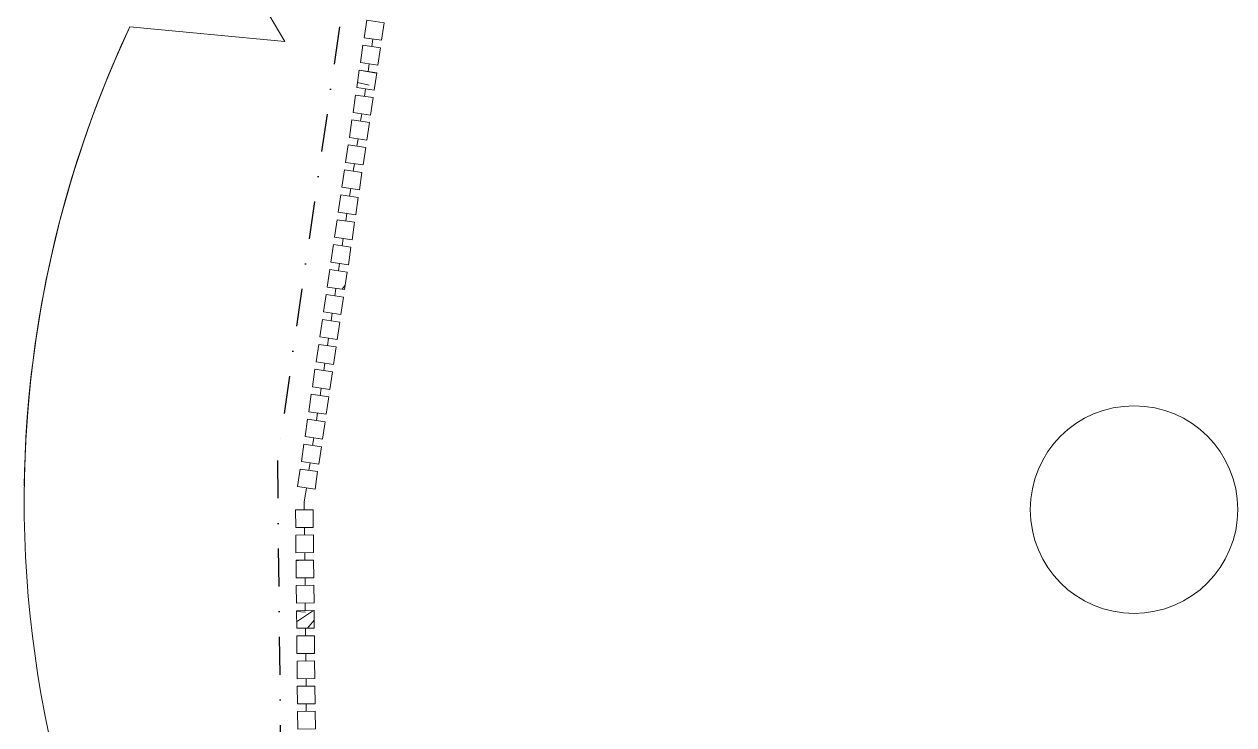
# Model space of a CAD drawing. Header units: millimetres. Extents: x -39027 to 364494, y -35256 to 94895.
# Drawn here: x 201570 to 203969, y 82914 to 84304 of the extents above; entities that cross this region are included whole.
import ezdxf

# ---------------------------------------------------------------- set-up
doc = ezdxf.new("R2010")
doc.units = ezdxf.units.MM
doc.header["$LTSCALE"] = 25
doc.linetypes.add('BG_Dash Dot 3mm', pattern=[7, 3, -2, 0, -2])
for name, color, linetype, lineweight in [('A-DETL-MBND', 4, 'Continuous', 13), ('A-GLAZ-CWMG', 3, 'Continuous', 5), ('C-PROP-LINE', 91, 'BG_Dash Dot 3mm', 25), ('L-PLNT', 71, 'Continuous', 5)]:
    doc.layers.add(name, color=color, linetype=linetype, lineweight=lineweight)

# ---------------------------------------------------------------- blocks, each defined once
blk = doc.blocks.new('Rectangular Mullion - 35mm Timber Batten_Black_-V367-PROPOSED ROOF PLAN')
at = {"layer": 'A-DETL-MBND', "lineweight": 5}
for p, q in [((-17.5, -17.5), (-17.5, 17.5)), ((-17.5, 17.5), (17.5, 17.5)), ((17.5, 17.5), (17.5, -17.5)), ((17.5, -17.5), (-17.5, -17.5))]:
    blk.add_line(p, q, dxfattribs=at)
blk = doc.blocks.new('Rectangular Mullion - 35mm Timber Batten_Black_-V368-PROPOSED ROOF PLAN')
at = {"layer": 'A-DETL-MBND', "lineweight": 5}
for p, q in [((-17.5, -17.5), (-17.5, 17.5)), ((-17.5, 17.5), (17.5, 17.5)), ((17.5, 17.5), (17.5, -17.5)), ((17.5, -17.5), (-17.5, -17.5))]:
    blk.add_line(p, q, dxfattribs=at)
blk = doc.blocks.new('Rectangular Mullion - 35mm Timber Batten_Black_-V369-PROPOSED ROOF PLAN')
at = {"layer": 'A-DETL-MBND', "lineweight": 5}
h = blk.add_hatch(dxfattribs=at)
h.set_pattern_fill('FP_144', color=256, style=0, pattern_type=2)
h.set_pattern_definition([(266.341, (40592.53, -2163.78), (800.35515, 11193.51029), [122.343, -12111.918]), (250.267, (40584.72, -2285.88), (-1225.2348, -4005.8898), [155.42, -5025.186]), (216.577, (40532.25, -2432.2), (-148.824, -1005.042), [114.947, -1321.893]), (214.73, (40439.94, -2500.667), (-17106.23859, -11914.54547), [222.826, -22059.793]), (248.583, (40256.81, -2627.61), (3491.18982, 8692.14363), [135.552, -13419.579]), (261.577, (40207.3, -2753.8), (856.217, -1153.865), [254, -762]), (271.04, (40170.1, -3005.06), (73.0202, 5180.0897), [123.6, -6056.485]), (267.288, (40321.17, -2123.6), (536.27333, 9184.62778), [102.107, -10108.567]), (261.577, (40316.3, -2225.6), (856.217, -1153.865), [152.4, -863.6]), (233.276, (40294.01, -2376.35), (-7557.0411, -10244.7698), [150.01, -14851.05]), (209.452, (40204.31, -2496.59), (5708.12837, 3120.86007), [231.684, -11352.499]), (222.288, (40002.57, -2610.51), (-5821.9113, -5391.93566), [144.401, -14295.673]), (255.237, (39895.75, -2707.67), (-1978.6154, -7948.6926), [184.006, -9016.265]), (273.466, (39848.86, -2885.6), (-827.214034, 14523.367186), [197.272, -19529.88]), (268.287, (40009.605, -2077.47), (-215.68885, -9197.74285), [173.911, -17217.207]), (258.211, (40004.406, -2251.3), (-3269.287435, -15956.238866), [173.019, -17128.838]), (227.887, (39969.06, -2420.67), (1720.7606, 1483.329), [183.162, -3480.078]), (214.088, (39846.23, -2556.545), (-12473.64807, -8516.84701), [165.393, -16373.889]), (246.646, (39709.254, -2649.24), (-4531.93803, -10660.90088), [157.726, -15614.836]), (261.577, (39646.7, -2794), (856.217, -1153.865), [121.92, -894.08]), (274.572, (39628.87, -2914.65), (822.55, -9330.87235), [135.552, -13419.579]), (261.577, (40717.3, -2500.6), (856.217, -1153.865), [3.353, -1012.647]), (38.425, (40545.66, -2619.03), (-16360.42564, -12919.60778), [222.826, -22059.793]), (55.012, (39715.2, -2331.73), (409.3603, 1377.293), [90.874, -2180.97]), (73.447, (39767.3, -2257.28), (1622.5148, 5963.29734), [143.684, -7040.52]), (104.776, (39808.23, -2119.55), (-1523.99194, 5254.79543), [77.377, -7660.25]), (235.012, (40545.66, -2619.03), (-409.3603, -1377.293), [113.592, -2158.253]), (254.867, (40480.526, -2712.09), (2459.07551, 8865.54808), [173.911, -17217.207]), (271.702, (40435.126, -2879.973), (556.62879, -17530.04433), [288.98, -28609.032]), (271.882, (40703.08, -2180.15), (293.76446, -6173.1013), [113.592, -11245.633]), (246.053, (40706.814, -2293.685), (4751.57211, 10564.840294), [189.804, -18790.642]), (218.698, (40629.774, -2467.15), (14061.71877, 11196.616475), [194.107, -19216.546]), (226.882, (40478.284, -2588.51), (-8429.69166, -9096.50711), [160.644, -15903.726]), (252.115, (40368.48, -2705.77), (-1431.2179, -4978.98346), [185.403, -5994.684]), (268.159, (40311.545, -2882.216), (597.50434, 17380.851105), [265.913, -26325.352]), (269.707, (40451.82, -2142.95), (175.27726, 6177.60044), [143.684, -7040.52]), (250.267, (40451.09, -2286.63), (-1225.2348, -4005.8898), [155.42, -5025.186]), (219.067, (40398.615, -2432.92), (11766.06627, 9470.38879), [165.393, -16373.889]), (216.577, (40270.2, -2537.16), (-148.824, -1005.042), [186.79, -1250.052]), (244.223, (40120.2, -2648.47), (6064.02478, 12417.52632), [170.313, -16860.951]), (264.944, (40046.136, -2801.83), (1494.8466, 16218.97755), [173.019, -17128.838]), (278.68, (40030.89, -2974.18), (1674.61838, -10474.3291), [138.191, -13680.903]), (270.323, (40200.56, -2105.744), (117.74155, -7183.24039), [133.633, -13229.76]), (246.646, (40201.32, -2239.376), (-4531.93803, -10660.90088), [157.726, -15614.836]), (229.572, (40138.79, -2384.18), (3923.1723, 4439.07887), [191.7, -9393.227]), (211.678, (40014.477, -2530.104), (14745.53978, 9051.148527), [252.369, -24984.547]), (245.632, (39799.71, -2662.64), (1854.5615, 3756.18874), [147.932, -7248.66]), (267.586, (39738.67, -2797.39), (-376.933724, -10203.713734), [194.107, -19216.546]), (284.776, (39730.5, -2991.32), (1523.99194, -5254.79543), [77.377, -7660.25]), (271.04, (39899.05, -2061.1), (73.0202, 5180.0897), [123.6, -6056.485]), (251.569, (39901.29, -2184.68), (-3535.47554, -10795.01811), [175.389, -17363.491]), (224.172, (39845.84, -2351.07), (-11918.88537, -11645.472246), [217.433, -21525.916]), (232.523, (40694.93, -2651.4), (-4905.2344, -6560.1315), [104.603, -10355.757]), (250.793, (40631.283, -2734.415), (5485.98425, 15602.9421), [217.196, -21502.404]), (268.702, (40559.83, -2939.52), (288.70238, 7178.40216), [245.738, -7945.516])])
h.paths.add_polyline_path([(17.5, -17.5), (-17.5, -17.5), (-17.5, 17.5), (17.5, 17.5)], flags=0)
for p, q in [((-17.5, -17.5), (-17.5, 17.5)), ((-17.5, 17.5), (17.5, 17.5)), ((17.5, 17.5), (17.5, -17.5)), ((17.5, -17.5), (-17.5, -17.5))]:
    blk.add_line(p, q, dxfattribs=at)
blk = doc.blocks.new('Rectangular Mullion - 35mm Timber Batten_Black_-V370-PROPOSED ROOF PLAN')
at = {"layer": 'A-DETL-MBND', "lineweight": 5}
for p, q in [((-17.5, -17.5), (-17.5, 17.5)), ((-17.5, 17.5), (17.5, 17.5)), ((17.5, 17.5), (17.5, -17.5)), ((17.5, -17.5), (-17.5, -17.5))]:
    blk.add_line(p, q, dxfattribs=at)
blk = doc.blocks.new('Rectangular Mullion - 35mm Timber Batten_Black_-V371-PROPOSED ROOF PLAN')
at = {"layer": 'A-DETL-MBND', "lineweight": 5}
for p, q in [((-17.5, -17.5), (-17.5, 17.5)), ((-17.5, 17.5), (17.5, 17.5)), ((17.5, 17.5), (17.5, -17.5)), ((17.5, -17.5), (-17.5, -17.5))]:
    blk.add_line(p, q, dxfattribs=at)
blk = doc.blocks.new('Rectangular Mullion - 35mm Timber Batten_Black_-V372-PROPOSED ROOF PLAN')
at = {"layer": 'A-DETL-MBND', "lineweight": 5}
for p, q in [((-17.5, -17.5), (-17.5, 17.5)), ((-17.5, 17.5), (17.5, 17.5)), ((17.5, 17.5), (17.5, -17.5)), ((17.5, -17.5), (-17.5, -17.5))]:
    blk.add_line(p, q, dxfattribs=at)
blk = doc.blocks.new('Rectangular Mullion - 35mm Timber Batten_Black_-V373-PROPOSED ROOF PLAN')
at = {"layer": 'A-DETL-MBND', "lineweight": 5}
for p, q in [((-17.5, -17.5), (-17.5, 17.5)), ((-17.5, 17.5), (17.5, 17.5)), ((17.5, 17.5), (17.5, -17.5)), ((17.5, -17.5), (-17.5, -17.5))]:
    blk.add_line(p, q, dxfattribs=at)
blk = doc.blocks.new('Rectangular Mullion - 35mm Timber Batten_Black_-V374-PROPOSED ROOF PLAN')
at = {"layer": 'A-DETL-MBND', "lineweight": 5}
for p, q in [((-17.5, -17.5), (-17.5, 17.5)), ((-17.5, 17.5), (17.5, 17.5)), ((17.5, 17.5), (17.5, -17.5)), ((17.5, -17.5), (-17.5, -17.5))]:
    blk.add_line(p, q, dxfattribs=at)
blk = doc.blocks.new('Rectangular Mullion - 35mm Timber Batten_Black_-V375-PROPOSED ROOF PLAN')
at = {"layer": 'A-DETL-MBND', "lineweight": 5}
for p, q in [((-17.5, -17.5), (-17.5, 17.5)), ((-17.5, 17.5), (17.5, 17.5)), ((17.5, 17.5), (17.5, -17.5)), ((17.5, -17.5), (-17.5, -17.5))]:
    blk.add_line(p, q, dxfattribs=at)
blk = doc.blocks.new('Rectangular Mullion - 35mm Timber Batten_Black_-V376-PROPOSED ROOF PLAN')
at = {"layer": 'A-DETL-MBND', "lineweight": 5}
for p, q in [((-17.5, -17.5), (-17.5, 17.5)), ((-17.5, 17.5), (17.5, 17.5)), ((17.5, 17.5), (17.5, -17.5)), ((17.5, -17.5), (-17.5, -17.5))]:
    blk.add_line(p, q, dxfattribs=at)
blk = doc.blocks.new('Rectangular Mullion - 35mm Timber Batten_Black_-V377-PROPOSED ROOF PLAN')
at = {"layer": 'A-DETL-MBND', "lineweight": 5}
h = blk.add_hatch(dxfattribs=at)
h.set_pattern_fill('FP_149', color=256, style=0, pattern_type=2)
h.set_pattern_definition([(266.341, (40192.53, -2163.78), (800.35515, 11193.51029), [122.343, -12111.918]), (250.267, (40184.72, -2285.88), (-1225.2348, -4005.8898), [155.42, -5025.186]), (216.577, (40132.25, -2432.2), (-148.824, -1005.042), [114.947, -1321.893]), (214.73, (40039.94, -2500.667), (-17106.23859, -11914.54547), [222.826, -22059.793]), (248.583, (39856.81, -2627.61), (3491.18982, 8692.14363), [135.552, -13419.579]), (261.577, (39807.3, -2753.8), (856.217, -1153.865), [254, -762]), (271.04, (39770.1, -3005.06), (73.0202, 5180.0897), [123.6, -6056.485]), (267.288, (39921.17, -2123.6), (536.27333, 9184.62778), [102.107, -10108.567]), (261.577, (39916.3, -2225.6), (856.217, -1153.865), [152.4, -863.6]), (233.276, (39894.01, -2376.35), (-7557.0411, -10244.7698), [150.01, -14851.05]), (209.452, (39804.31, -2496.59), (5708.12837, 3120.86007), [231.684, -11352.5]), (222.288, (39602.57, -2610.51), (-5821.9113, -5391.93566), [144.401, -14295.673]), (255.237, (39495.75, -2707.67), (-1978.6154, -7948.6926), [184.006, -9016.265]), (273.466, (39448.86, -2885.6), (-827.214034, 14523.367186), [197.272, -19529.88]), (268.287, (39609.605, -2077.47), (-215.68885, -9197.74285), [173.911, -17217.207]), (258.211, (39604.406, -2251.3), (-3269.287435, -15956.238866), [173.019, -17128.838]), (227.887, (39569.06, -2420.67), (1720.7606, 1483.329), [183.162, -3480.078]), (214.088, (39446.23, -2556.545), (-12473.64807, -8516.84701), [165.393, -16373.889]), (246.646, (39309.254, -2649.24), (-4531.93803, -10660.90088), [157.726, -15614.836]), (261.577, (39246.7, -2794), (856.217, -1153.865), [121.92, -894.08]), (274.572, (39228.87, -2914.65), (822.55, -9330.87235), [135.552, -13419.579]), (261.577, (40317.3, -2500.6), (856.217, -1153.865), [3.353, -1012.647]), (38.425, (40145.66, -2619.03), (-16360.42564, -12919.60778), [222.826, -22059.793]), (55.012, (39315.2, -2331.73), (409.3603, 1377.293), [90.874, -2180.97]), (73.447, (39367.3, -2257.28), (1622.5148, 5963.29734), [143.684, -7040.52]), (104.776, (39408.23, -2119.55), (-1523.99194, 5254.79543), [77.377, -7660.25]), (235.012, (40145.66, -2619.03), (-409.3603, -1377.293), [113.592, -2158.253]), (254.867, (40080.526, -2712.09), (2459.07551, 8865.54808), [173.911, -17217.207]), (271.702, (40035.126, -2879.973), (556.62879, -17530.04433), [288.98, -28609.032]), (271.882, (40303.08, -2180.15), (293.76446, -6173.1013), [113.592, -11245.633]), (246.053, (40306.814, -2293.685), (4751.57211, 10564.840294), [189.804, -18790.642]), (218.698, (40229.774, -2467.15), (14061.71877, 11196.616475), [194.107, -19216.546]), (226.882, (40078.284, -2588.51), (-8429.69166, -9096.50711), [160.644, -15903.726]), (252.115, (39968.48, -2705.77), (-1431.2179, -4978.98346), [185.403, -5994.684]), (268.159, (39911.545, -2882.216), (597.50434, 17380.851105), [265.913, -26325.352]), (269.707, (40051.82, -2142.95), (175.27726, 6177.60044), [143.684, -7040.52]), (250.267, (40051.09, -2286.63), (-1225.2348, -4005.8898), [155.42, -5025.186]), (219.067, (39998.615, -2432.92), (11766.06627, 9470.38879), [165.393, -16373.889]), (216.577, (39870.2, -2537.16), (-148.824, -1005.042), [186.79, -1250.052]), (244.223, (39720.2, -2648.47), (6064.02478, 12417.52632), [170.313, -16860.951]), (264.944, (39646.136, -2801.83), (1494.8466, 16218.97755), [173.019, -17128.838]), (278.68, (39630.89, -2974.18), (1674.61838, -10474.3291), [138.191, -13680.903]), (270.323, (39800.56, -2105.744), (117.74155, -7183.24039), [133.633, -13229.76]), (246.646, (39801.32, -2239.376), (-4531.93803, -10660.90088), [157.726, -15614.836]), (229.572, (39738.79, -2384.18), (3923.1723, 4439.07887), [191.7, -9393.227]), (211.678, (39614.477, -2530.104), (14745.53978, 9051.148527), [252.369, -24984.547]), (245.632, (39399.71, -2662.64), (1854.5615, 3756.18874), [147.932, -7248.66]), (267.586, (39338.67, -2797.39), (-376.933724, -10203.713734), [194.107, -19216.546]), (284.776, (39330.5, -2991.32), (1523.99194, -5254.79543), [77.377, -7660.25]), (271.04, (39499.05, -2061.1), (73.0202, 5180.0897), [123.6, -6056.485]), (251.569, (39501.29, -2184.68), (-3535.47554, -10795.01811), [175.389, -17363.491]), (224.172, (39445.84, -2351.07), (-11918.88537, -11645.472246), [217.433, -21525.916]), (232.523, (40294.93, -2651.4), (-4905.2344, -6560.1315), [104.603, -10355.757]), (250.793, (40231.283, -2734.415), (5485.98425, 15602.9421), [217.196, -21502.404]), (268.702, (40159.83, -2939.52), (288.70238, 7178.40216), [245.738, -7945.516])])
h.paths.add_polyline_path([(17.5, -17.5), (-17.5, -17.5), (-17.5, 17.5), (17.5, 17.5)], flags=0)
for p, q in [((-17.5, -17.5), (-17.5, 17.5)), ((-17.5, 17.5), (17.5, 17.5)), ((17.5, 17.5), (17.5, -17.5)), ((17.5, -17.5), (-17.5, -17.5))]:
    blk.add_line(p, q, dxfattribs=at)
blk = doc.blocks.new('Rectangular Mullion - 35mm Timber Batten_Black_-V378-PROPOSED ROOF PLAN')
at = {"layer": 'A-DETL-MBND', "lineweight": 5}
for p, q in [((-17.5, -17.5), (-17.5, 17.5)), ((-17.5, 17.5), (17.5, 17.5)), ((17.5, 17.5), (17.5, -17.5)), ((17.5, -17.5), (-17.5, -17.5))]:
    blk.add_line(p, q, dxfattribs=at)
blk = doc.blocks.new('Rectangular Mullion - 35mm Timber Batten_Black_-V379-PROPOSED ROOF PLAN')
at = {"layer": 'A-DETL-MBND', "lineweight": 5}
for p, q in [((-17.5, -17.5), (-17.5, 17.5)), ((-17.5, 17.5), (17.5, 17.5)), ((17.5, 17.5), (17.5, -17.5)), ((17.5, -17.5), (-17.5, -17.5))]:
    blk.add_line(p, q, dxfattribs=at)
blk = doc.blocks.new('Rectangular Mullion - 35mm Timber Batten_Black_-V380-PROPOSED ROOF PLAN')
at = {"layer": 'A-DETL-MBND', "lineweight": 5}
for p, q in [((-17.5, -17.5), (-17.5, 17.5)), ((-17.5, 17.5), (17.5, 17.5)), ((17.5, 17.5), (17.5, -17.5)), ((17.5, -17.5), (-17.5, -17.5))]:
    blk.add_line(p, q, dxfattribs=at)
blk = doc.blocks.new('Rectangular Mullion - 35mm Timber Batten_Black_-V381-PROPOSED ROOF PLAN')
at = {"layer": 'A-DETL-MBND', "lineweight": 5}
for p, q in [((-17.5, -17.5), (-17.5, 17.5)), ((-17.5, 17.5), (17.5, 17.5)), ((17.5, 17.5), (17.5, -17.5)), ((17.5, -17.5), (-17.5, -17.5))]:
    blk.add_line(p, q, dxfattribs=at)
blk = doc.blocks.new('Rectangular Mullion - 35mm Timber Batten_Black_-V382-PROPOSED ROOF PLAN')
at = {"layer": 'A-DETL-MBND', "lineweight": 5}
for p, q in [((-17.5, -17.5), (-17.5, 17.5)), ((-17.5, 17.5), (17.5, 17.5)), ((17.5, 17.5), (17.5, -17.5)), ((17.5, -17.5), (-17.5, -17.5))]:
    blk.add_line(p, q, dxfattribs=at)
blk = doc.blocks.new('Rectangular Mullion - 35mm Timber Batten_Black_-V383-PROPOSED ROOF PLAN')
at = {"layer": 'A-DETL-MBND', "lineweight": 5}
for p, q in [((-17.5, -17.5), (-17.5, 17.5)), ((-17.5, 17.5), (17.5, 17.5)), ((17.5, 17.5), (17.5, -17.5)), ((17.5, -17.5), (-17.5, -17.5))]:
    blk.add_line(p, q, dxfattribs=at)
blk = doc.blocks.new('Rectangular Mullion - 35mm Timber Batten_Black_-V384-PROPOSED ROOF PLAN')
at = {"layer": 'A-DETL-MBND', "lineweight": 5}
for p, q in [((-17.5, -17.5), (-17.5, 17.5)), ((-17.5, 17.5), (17.5, 17.5)), ((17.5, 17.5), (17.5, -17.5)), ((17.5, -17.5), (-17.5, -17.5))]:
    blk.add_line(p, q, dxfattribs=at)
blk = doc.blocks.new('Rectangular Mullion - 35mm Timber Batten_Black_-V385-PROPOSED ROOF PLAN')
at = {"layer": 'A-DETL-MBND', "lineweight": 5}
for p, q in [((-17.5, -17.5), (-17.5, 17.5)), ((-17.5, 17.5), (17.5, 17.5)), ((17.5, 17.5), (17.5, -17.5)), ((17.5, -17.5), (-17.5, -17.5))]:
    blk.add_line(p, q, dxfattribs=at)
blk = doc.blocks.new('Rectangular Mullion - 35mm Timber Batten_Black_-V386-PROPOSED ROOF PLAN')
at = {"layer": 'A-DETL-MBND', "lineweight": 5}
for p, q in [((-17.5, -17.5), (-17.5, 17.5)), ((-17.5, 17.5), (17.5, 17.5)), ((17.5, 17.5), (17.5, -17.5)), ((17.5, -17.5), (-17.5, -17.5))]:
    blk.add_line(p, q, dxfattribs=at)
blk = doc.blocks.new('Rectangular Mullion - 35mm Timber Batten_Black_-V387-PROPOSED ROOF PLAN')
at = {"layer": 'A-DETL-MBND', "lineweight": 5}
for p, q in [((-17.5, -17.5), (-17.5, 17.5)), ((-17.5, 17.5), (17.5, 17.5)), ((17.5, 17.5), (17.5, -17.5)), ((17.5, -17.5), (-17.5, -17.5))]:
    blk.add_line(p, q, dxfattribs=at)
blk = doc.blocks.new('Rectangular Mullion - 35mm Timber Batten_Black_-V388-PROPOSED ROOF PLAN')
at = {"layer": 'A-DETL-MBND', "lineweight": 5}
h = blk.add_hatch(dxfattribs=at)
h.set_pattern_fill('FP_151', color=256, style=0, pattern_type=2)
h.set_pattern_definition([(275.345, (39839.02, -700.29), (-961.32991, 11180.83564), [122.343, -12111.918]), (259.271, (39850.42, -822.1), (-583.2013, -4148.2803), [155.42, -5025.186]), (225.581, (39821.5, -974.8), (10.302, -1015.948), [114.947, -1321.893]), (223.733, (39741.034, -1056.9), (-15031.03056, -14444.64997), [222.826, -22059.793]), (257.586, (39580.03, -1210.94), (2087.97852, 9131.38067), [135.552, -13419.579]), (270.581, (39550.9, -1343.3), (1026.25, -1005.645), [254, -762]), (280.043, (39553.46, -1597.31), (-738.49186, 5127.6984), [123.6, -6056.485]), (276.292, (39564.72, -703.07), (-907.7606, 9155.37805), [102.107, -10108.567]), (270.581, (39575.9, -804.6), (1026.25, -1005.645), [152.4, -863.6]), (242.28, (39577.45, -956.955), (-5860.57735, -11301.23054), [150.01, -14851.05]), (218.456, (39507.675, -1089.75), (5149.36421, 3975.74462), [231.684, -11352.5]), (231.292, (39326.25, -1233.84), (-4906.31395, -6236.6421), [144.401, -14295.673]), (264.241, (39235.94, -1346.52), (-710.2362, -8160.40426), [184.006, -9016.265]), (282.47, (39217.48, -1529.595), (-3089.97723, 14214.939964), [197.272, -19529.88]), (277.291, (39249.77, -706.265), (1226.44719, -9118.15894), [173.911, -17217.207]), (267.215, (39271.843, -878.77), (-731.79544, -16271.27145), [173.019, -17128.838]), (236.891, (39263.43, -1051.58), (1467.4103, 1734.3555), [183.162, -3480.078]), (223.091, (39163.386, -1205.01), (-10987.20573, -10363.87425), [165.393, -16373.889]), (255.65, (39042.606, -1318), (-2807.62542, -11238.79483), [157.726, -15614.836]), (270.581, (39003.5, -1470.8), (1026.25, -1005.645), [121.92, -894.08]), (283.576, (39004.75, -1592.716), (2272.72747, -9087.16001), [135.552, -13419.579]), (270.581, (40014.9, -1013.5), (1026.25, -1005.645), [3.353, -1012.647]), (47.429, (39863.98, -1157.26), (-14136.86016, -15320.86738), [222.826, -22059.793]), (64.016, (38998.77, -1003.47), (188.765, 1424.3875), [90.874, -2180.97]), (82.451, (39038.59, -921.78), (669.2448, 6143.7432), [143.684, -7040.52]), (113.78, (39057.46, -779.34), (-2327.60587, 4951.53283), [77.377, -7660.25]), (244.016, (39864, -1157.26), (-188.765, -1424.3875), [113.592, -2158.253]), (263.871, (39814.21, -1259.37), (1041.28477, 9141.15535), [173.911, -17217.207]), (280.706, (39795.644, -1432.286), (3293.281546, -17226.914594), [288.98, -28609.032]), (280.886, (39950.78, -699.155), (1256.25597, -6051.0576), [113.592, -11245.633]), (255.057, (39972.23, -810.703), (3039.58685, 11178.29145), [189.804, -18790.642]), (227.702, (39923.286, -994.09), (12136.13332, 13259.352294), [194.107, -19216.546]), (235.886, (39792.655, -1137.66), (-6902.18163, -10303.69021), [160.644, -15903.726]), (261.119, (39702.56, -1270.66), (-634.3537, -5141.62), [185.403, -5994.684]), (277.163, (39673.936, -1453.842), (-2130.021068, 17260.185596), [265.913, -26325.352]), (278.711, (39696.79, -701.73), (-793.6982, 6128.90794), [143.684, -7040.52]), (259.271, (39718.55, -843.76), (-583.2013, -4148.2803), [155.42, -5025.186]), (228.071, (39689.62, -996.46), (10138.92972, 11195.11873), [165.393, -16373.889]), (225.581, (39579.1, -1119.5), (10.302, -1015.948), [186.79, -1250.052]), (253.227, (39448.37, -1252.92), (4045.91502, 13213.55093), [170.313, -16860.951]), (273.948, (39399.22, -1415.986), (-1061.8992, 16253.06645), [173.019, -17128.838]), (287.684, (39411.13, -1588.594), (3293.25107, -10083.1748), [138.191, -13680.903]), (279.327, (39442.8, -704.31), (1240.49235, -7076.29736), [133.633, -13229.76]), (255.65, (39464.46, -836.174), (-2807.62542, -11238.79483), [157.726, -15614.836]), (238.576, (39425.37, -988.98), (3180.09768, 4998.36783), [191.7, -9393.227]), (220.682, (39325.42, -1152.56), (13147.300958, 11247.34238), [252.369, -24984.547]), (254.636, (39134.04, -1317.07), (1243.85214, 4000.148), [147.932, -7248.66]), (276.59, (39094.846, -1459.715), (1224.62715, -10136.96904), [194.107, -19216.546]), (293.78, (39117.12, -1652.54), (2327.60587, -4951.53283), [77.377, -7660.25]), (280.043, (39138.02, -707.4), (-738.49186, 5127.6984), [123.6, -6056.485]), (260.573, (39159.573, -829.106), (-1802.45211, -11215.30961), [175.389, -17363.491]), (233.176, (39130.847, -1002.126), (-9949.457704, -13367.31625), [217.433, -21525.916]), (241.526, (40016.47, -1165.87), (-3818.2327, -7246.91304), [104.603, -10355.757]), (259.797, (39966.603, -1257.823), (2976.46898, 16269.24884), [217.196, -21502.404]), (277.706, (39928.13, -1471.59), (-838.29966, 7135.1286), [245.738, -7945.516])])
h.paths.add_polyline_path([(17.5, 17.5), (17.5, -17.5), (-17.5, -17.5), (-17.5, 17.5)], flags=0)
for p, q in [((-17.5, -17.5), (-17.5, 17.5)), ((-17.5, 17.5), (17.5, 17.5)), ((17.5, 17.5), (17.5, -17.5)), ((17.5, -17.5), (-17.5, -17.5))]:
    blk.add_line(p, q, dxfattribs=at)
blk = doc.blocks.new('Rectangular Mullion - 35mm Timber Batten_Black_-V389-PROPOSED ROOF PLAN')
at = {"layer": 'A-DETL-MBND', "lineweight": 5}
for p, q in [((-17.5, -17.5), (-17.5, 17.5)), ((-17.5, 17.5), (17.5, 17.5)), ((17.5, 17.5), (17.5, -17.5)), ((17.5, -17.5), (-17.5, -17.5))]:
    blk.add_line(p, q, dxfattribs=at)
blk = doc.blocks.new('Rectangular Mullion - 35mm Timber Batten_Black_-V390-PROPOSED ROOF PLAN')
at = {"layer": 'A-DETL-MBND', "lineweight": 5}
h = blk.add_hatch(dxfattribs=at)
h.set_pattern_fill('FP_152', color=256, style=0, pattern_type=2)
h.set_pattern_definition([(275.345, (39739.02, -700.29), (-961.32991, 11180.83564), [122.343, -12111.918]), (259.271, (39750.42, -822.1), (-583.2013, -4148.2803), [155.42, -5025.186]), (225.581, (39721.5, -974.8), (10.302, -1015.948), [114.947, -1321.893]), (223.733, (39641.034, -1056.9), (-15031.03056, -14444.64997), [222.826, -22059.793]), (257.586, (39480.03, -1210.94), (2087.97852, 9131.38067), [135.552, -13419.579]), (270.581, (39450.9, -1343.3), (1026.25, -1005.645), [254, -762]), (280.043, (39453.46, -1597.31), (-738.49186, 5127.6984), [123.6, -6056.485]), (276.292, (39464.72, -703.07), (-907.7606, 9155.37805), [102.107, -10108.567]), (270.581, (39475.9, -804.6), (1026.25, -1005.645), [152.4, -863.6]), (242.28, (39477.45, -956.955), (-5860.57735, -11301.23054), [150.01, -14851.05]), (218.456, (39407.675, -1089.75), (5149.36421, 3975.74462), [231.684, -11352.5]), (231.292, (39226.25, -1233.84), (-4906.31395, -6236.6421), [144.401, -14295.673]), (264.241, (39135.94, -1346.52), (-710.2362, -8160.40426), [184.006, -9016.265]), (282.47, (39117.48, -1529.595), (-3089.97723, 14214.939964), [197.272, -19529.88]), (277.291, (39149.77, -706.265), (1226.44719, -9118.15894), [173.911, -17217.207]), (267.215, (39171.843, -878.77), (-731.79544, -16271.27145), [173.019, -17128.838]), (236.891, (39163.43, -1051.58), (1467.4103, 1734.3555), [183.162, -3480.078]), (223.091, (39063.386, -1205.01), (-10987.20573, -10363.87425), [165.393, -16373.889]), (255.65, (38942.606, -1318), (-2807.62542, -11238.79483), [157.726, -15614.836]), (270.581, (38903.5, -1470.8), (1026.25, -1005.645), [121.92, -894.08]), (283.576, (38904.75, -1592.716), (2272.72747, -9087.16001), [135.552, -13419.579]), (270.581, (39914.9, -1013.5), (1026.25, -1005.645), [3.353, -1012.647]), (47.429, (39763.98, -1157.26), (-14136.86016, -15320.86738), [222.826, -22059.793]), (64.016, (38898.77, -1003.47), (188.765, 1424.3875), [90.874, -2180.97]), (82.451, (38938.59, -921.78), (669.2448, 6143.7432), [143.684, -7040.52]), (113.78, (38957.46, -779.34), (-2327.60587, 4951.53283), [77.377, -7660.25]), (244.016, (39764, -1157.26), (-188.765, -1424.3875), [113.592, -2158.253]), (263.871, (39714.21, -1259.37), (1041.28477, 9141.15535), [173.911, -17217.207]), (280.706, (39695.644, -1432.286), (3293.281546, -17226.914594), [288.98, -28609.032]), (280.886, (39850.78, -699.155), (1256.25597, -6051.0576), [113.592, -11245.633]), (255.057, (39872.23, -810.703), (3039.58685, 11178.29145), [189.804, -18790.642]), (227.702, (39823.286, -994.09), (12136.13332, 13259.352294), [194.107, -19216.546]), (235.886, (39692.655, -1137.66), (-6902.18163, -10303.69021), [160.644, -15903.726]), (261.119, (39602.56, -1270.66), (-634.3537, -5141.62), [185.403, -5994.684]), (277.163, (39573.936, -1453.842), (-2130.021068, 17260.185596), [265.913, -26325.352]), (278.711, (39596.79, -701.73), (-793.6982, 6128.90794), [143.684, -7040.52]), (259.271, (39618.55, -843.76), (-583.2013, -4148.2803), [155.42, -5025.186]), (228.071, (39589.62, -996.46), (10138.92972, 11195.11873), [165.393, -16373.889]), (225.581, (39479.1, -1119.5), (10.302, -1015.948), [186.79, -1250.052]), (253.227, (39348.37, -1252.92), (4045.91502, 13213.55093), [170.313, -16860.951]), (273.948, (39299.22, -1415.986), (-1061.8992, 16253.06645), [173.019, -17128.838]), (287.684, (39311.13, -1588.594), (3293.25107, -10083.1748), [138.191, -13680.903]), (279.327, (39342.8, -704.31), (1240.49235, -7076.29736), [133.633, -13229.76]), (255.65, (39364.46, -836.174), (-2807.62542, -11238.79483), [157.726, -15614.836]), (238.576, (39325.37, -988.98), (3180.09768, 4998.36783), [191.7, -9393.227]), (220.682, (39225.42, -1152.56), (13147.300958, 11247.34238), [252.369, -24984.547]), (254.636, (39034.04, -1317.07), (1243.85214, 4000.148), [147.932, -7248.66]), (276.59, (38994.846, -1459.715), (1224.62715, -10136.96904), [194.107, -19216.546]), (293.78, (39017.12, -1652.54), (2327.60587, -4951.53283), [77.377, -7660.25]), (280.043, (39038.02, -707.4), (-738.49186, 5127.6984), [123.6, -6056.485]), (260.573, (39059.573, -829.106), (-1802.45211, -11215.30961), [175.389, -17363.491]), (233.176, (39030.847, -1002.126), (-9949.457704, -13367.31625), [217.433, -21525.916]), (241.526, (39916.47, -1165.87), (-3818.2327, -7246.91304), [104.603, -10355.757]), (259.797, (39866.603, -1257.823), (2976.46898, 16269.24884), [217.196, -21502.404]), (277.706, (39828.13, -1471.59), (-838.29966, 7135.1286), [245.738, -7945.516])])
h.paths.add_polyline_path([(17.5, 17.5), (17.5, -17.5), (-17.5, -17.5), (-17.5, 17.5)], flags=0)
for p, q in [((-17.5, -17.5), (-17.5, 17.5)), ((-17.5, 17.5), (17.5, 17.5)), ((17.5, 17.5), (17.5, -17.5)), ((17.5, -17.5), (-17.5, -17.5))]:
    blk.add_line(p, q, dxfattribs=at)
blk = doc.blocks.new('Rectangular Mullion - 35mm Timber Batten_Black_-V391-PROPOSED ROOF PLAN')
at = {"layer": 'A-DETL-MBND', "lineweight": 5}
for p, q in [((-17.5, -17.5), (-17.5, 17.5)), ((-17.5, 17.5), (17.5, 17.5)), ((17.5, 17.5), (17.5, -17.5)), ((17.5, -17.5), (-17.5, -17.5))]:
    blk.add_line(p, q, dxfattribs=at)
blk = doc.blocks.new('Rectangular Mullion - 35mm Timber Batten_Black_-V392-PROPOSED ROOF PLAN')
at = {"layer": 'A-DETL-MBND', "lineweight": 5}
for p, q in [((-17.5, -17.5), (-17.5, 17.5)), ((-17.5, 17.5), (17.5, 17.5)), ((17.5, 17.5), (17.5, -17.5)), ((17.5, -17.5), (-17.5, -17.5))]:
    blk.add_line(p, q, dxfattribs=at)
blk = doc.blocks.new('Rectangular Mullion - 35mm Timber Batten_Black_-V393-PROPOSED ROOF PLAN')
at = {"layer": 'A-DETL-MBND', "lineweight": 5}
for p, q in [((-17.5, -17.5), (-17.5, 17.5)), ((-17.5, 17.5), (17.5, 17.5)), ((17.5, 17.5), (17.5, -17.5)), ((17.5, -17.5), (-17.5, -17.5))]:
    blk.add_line(p, q, dxfattribs=at)
blk = doc.blocks.new('Rectangular Mullion - 35mm Timber Batten_Black_-V394-PROPOSED ROOF PLAN')
at = {"layer": 'A-DETL-MBND', "lineweight": 5}
for p, q in [((-17.5, -17.5), (-17.5, 17.5)), ((-17.5, 17.5), (17.5, 17.5)), ((17.5, 17.5), (17.5, -17.5)), ((17.5, -17.5), (-17.5, -17.5))]:
    blk.add_line(p, q, dxfattribs=at)
blk = doc.blocks.new('Family - ___-1009153-PROPOSED ROOF PLAN')
at = {"layer": 'C-PROP-LINE'}
for p, q in [((-477, 12248.2), (-849, 9654.7)), ((-849, 9654.7), (-819.6, 7014.9))]:
    blk.add_line(p, q, dxfattribs=at)
blk = doc.blocks.new('Family - ___-2269169-PROPOSED ROOF PLAN')
at = {"layer": 'C-PROP-LINE'}
for p, q in [((-477, 12248.2), (-849, 9654.7)), ((-849, 9654.7), (-819.6, 7014.9))]:
    blk.add_line(p, q, dxfattribs=at)
blk = doc.blocks.new('PLANTING_Coloured tree scaleable - 7 Meters-2580589-PROPOSED SITE PLAN')
at = {"layer": 'L-PLNT', "lineweight": 9}
for p, q in [((-2727.6, 479.9), (-2398.7, 236.6)), ((-2727.6, 479.9), (-2398.7, 236.6)), ((-2398.7, 236.6), (-2727.6, 479.9)), ((-2398.7, 236.6), (-2766.9, 119.1)), ((-2398.7, 236.6), (-2766.9, 119.1)), ((-2766.9, 119.1), (-2398.7, 236.6))]:
    blk.add_line(p, q, dxfattribs=at)
blk.add_circle((-0.3, -5.6), 258, dxfattribs=at)
for end in [244.2846, 202.3457, 200.6948]:
    blk.add_arc((0.5, 19.1), 2769.2, 177.9304, end, dxfattribs=at)

msp = doc.modelspace()

# ---------------------------------------------------------------- linework, layer by layer
at = {"layer": 'A-DETL-MBND', "lineweight": 5}
for p, q in [((202261.3, 84274.9), (202259.1, 84260.1)), ((202254, 84225.5), (202251.8, 84210.6)), ((202246.7, 84176), (202244.5, 84161.2)), ((202239.3, 84126.6), (202237.1, 84111.7)), ((202232, 84077.1), (202229.8, 84062.3)), ((202224.7, 84027.6), (202222.5, 84012.8)), ((202217.4, 83978.2), (202215.2, 83963.3)), ((202210, 83928.7), (202207.8, 83913.9)), ((202202.7, 83879.3), (202200.5, 83864.4)), ((202195.4, 83829.8), (202193.2, 83815)), ((202188.1, 83780.3), (202185.9, 83765.5)), ((202180.7, 83730.9), (202178.5, 83716)), ((202173.4, 83681.4), (202171.2, 83666.6)), ((202166.1, 83631.9), (202163.9, 83617.1)), ((202158.8, 83582.5), (202156.6, 83567.7)), ((202151.5, 83533), (202149.3, 83518.2)), ((202144.1, 83483.6), (202141.9, 83468.7)), ((202136.8, 83434.1), (202134.6, 83419.3)), ((202129.5, 83384.6), (202125.2, 83355.9)), ((202125.2, 83355.9), (202125.4, 83340.9)), ((202125.7, 83305.9), (202125.9, 83291)), ((202126.2, 83256), (202126.4, 83241)), ((202126.8, 83206), (202126.9, 83191)), ((202127.3, 83156), (202127.4, 83141)), ((202127.8, 83106), (202127.9, 83091)), ((202128.3, 83056), (202128.4, 83041)), ((202128.8, 83006), (202128.9, 82991)), ((202129.3, 82956), (202129.4, 82941))]:
    msp.add_line(p, q, dxfattribs=at)

# ---------------------------------------------------------------- block references
at = {"layer": 'A-GLAZ-CWMG', "lineweight": 5, "extrusion": (0, 0, -1)}
for name, p, rotation in [('Rectangular Mullion - 35mm Timber Batten_Black_-V367-PROPOSED ROOF PLAN', (-202263.9, 84292.2), 278.4227823277286), ('Rectangular Mullion - 35mm Timber Batten_Black_-V368-PROPOSED ROOF PLAN', (-202256.5, 84242.8), 278.4227823277286), ('Rectangular Mullion - 35mm Timber Batten_Black_-V369-PROPOSED ROOF PLAN', (-202249.2, 84193.3), 278.4227823277286), ('Rectangular Mullion - 35mm Timber Batten_Black_-V370-PROPOSED ROOF PLAN', (-202241.9, 84143.9), 278.4227823277286), ('Rectangular Mullion - 35mm Timber Batten_Black_-V371-PROPOSED ROOF PLAN', (-202234.6, 84094.4), 278.4227823277286), ('Rectangular Mullion - 35mm Timber Batten_Black_-V372-PROPOSED ROOF PLAN', (-202227.3, 84044.9), 278.4227823277286), ('Rectangular Mullion - 35mm Timber Batten_Black_-V373-PROPOSED ROOF PLAN', (-202219.9, 83995.5), 278.4227823277286), ('Rectangular Mullion - 35mm Timber Batten_Black_-V374-PROPOSED ROOF PLAN', (-202212.6, 83946), 278.4227823277286), ('Rectangular Mullion - 35mm Timber Batten_Black_-V375-PROPOSED ROOF PLAN', (-202205.3, 83896.6), 278.4227823277286), ('Rectangular Mullion - 35mm Timber Batten_Black_-V376-PROPOSED ROOF PLAN', (-202198, 83847.1), 278.4227823277286), ('Rectangular Mullion - 35mm Timber Batten_Black_-V377-PROPOSED ROOF PLAN', (-202190.6, 83797.6), 278.4227823277286), ('Rectangular Mullion - 35mm Timber Batten_Black_-V378-PROPOSED ROOF PLAN', (-202183.3, 83748.2), 278.4227823277286), ('Rectangular Mullion - 35mm Timber Batten_Black_-V379-PROPOSED ROOF PLAN', (-202176, 83698.7), 278.4227823277286), ('Rectangular Mullion - 35mm Timber Batten_Black_-V380-PROPOSED ROOF PLAN', (-202168.7, 83649.3), 278.4227823277286), ('Rectangular Mullion - 35mm Timber Batten_Black_-V381-PROPOSED ROOF PLAN', (-202161.3, 83599.8), 278.4227823277286), ('Rectangular Mullion - 35mm Timber Batten_Black_-V382-PROPOSED ROOF PLAN', (-202154, 83550.3), 278.4227823277286), ('Rectangular Mullion - 35mm Timber Batten_Black_-V383-PROPOSED ROOF PLAN', (-202146.7, 83500.9), 278.4227823277286), ('Rectangular Mullion - 35mm Timber Batten_Black_-V384-PROPOSED ROOF PLAN', (-202139.4, 83451.4), 278.4227823277286), ('Rectangular Mullion - 35mm Timber Batten_Black_-V385-PROPOSED ROOF PLAN', (-202132, 83402), 278.4227823277286), ('Rectangular Mullion - 35mm Timber Batten_Black_-V386-PROPOSED ROOF PLAN', (-202125.6, 83323.4), 269.4189036324616), ('Rectangular Mullion - 35mm Timber Batten_Black_-V387-PROPOSED ROOF PLAN', (-202126.1, 83273.5), 269.4189036324616), ('Rectangular Mullion - 35mm Timber Batten_Black_-V388-PROPOSED ROOF PLAN', (-202126.6, 83223.5), 269.4189036324616), ('Rectangular Mullion - 35mm Timber Batten_Black_-V389-PROPOSED ROOF PLAN', (-202127.1, 83173.5), 269.4189036324616), ('Rectangular Mullion - 35mm Timber Batten_Black_-V390-PROPOSED ROOF PLAN', (-202127.6, 83123.5), 269.4189036324616), ('Rectangular Mullion - 35mm Timber Batten_Black_-V391-PROPOSED ROOF PLAN', (-202128.1, 83073.5), 269.4189036324616), ('Rectangular Mullion - 35mm Timber Batten_Black_-V392-PROPOSED ROOF PLAN', (-202128.6, 83023.5), 269.4189036324616), ('Rectangular Mullion - 35mm Timber Batten_Black_-V393-PROPOSED ROOF PLAN', (-202129.1, 82973.5), 269.4189036324616), ('Rectangular Mullion - 35mm Timber Batten_Black_-V394-PROPOSED ROOF PLAN', (-202129.6, 82923.5), 269.4189036324616)]:
    msp.add_blockref(name, p, dxfattribs=dict(at, rotation=rotation))
at = {"layer": 'C-PROP-LINE'}
for name in ['Family - ___-1009153-PROPOSED ROOF PLAN', 'Family - ___-2269169-PROPOSED ROOF PLAN']:
    msp.add_blockref(name, (202920.9, 73784.3), dxfattribs=at)
at = {"layer": 'L-PLNT', "lineweight": 9, "xscale": 0.7980000000000003, "yscale": 0.7980000000000003, "zscale": 0.7980000000000003, "rotation": 336.899377919427}
msp.add_blockref('PLANTING_Coloured tree scaleable - 7 Meters-2580589-PROPOSED SITE PLAN', (203773.2, 83345.4), dxfattribs=at)

doc.saveas('drawing.dxf')
